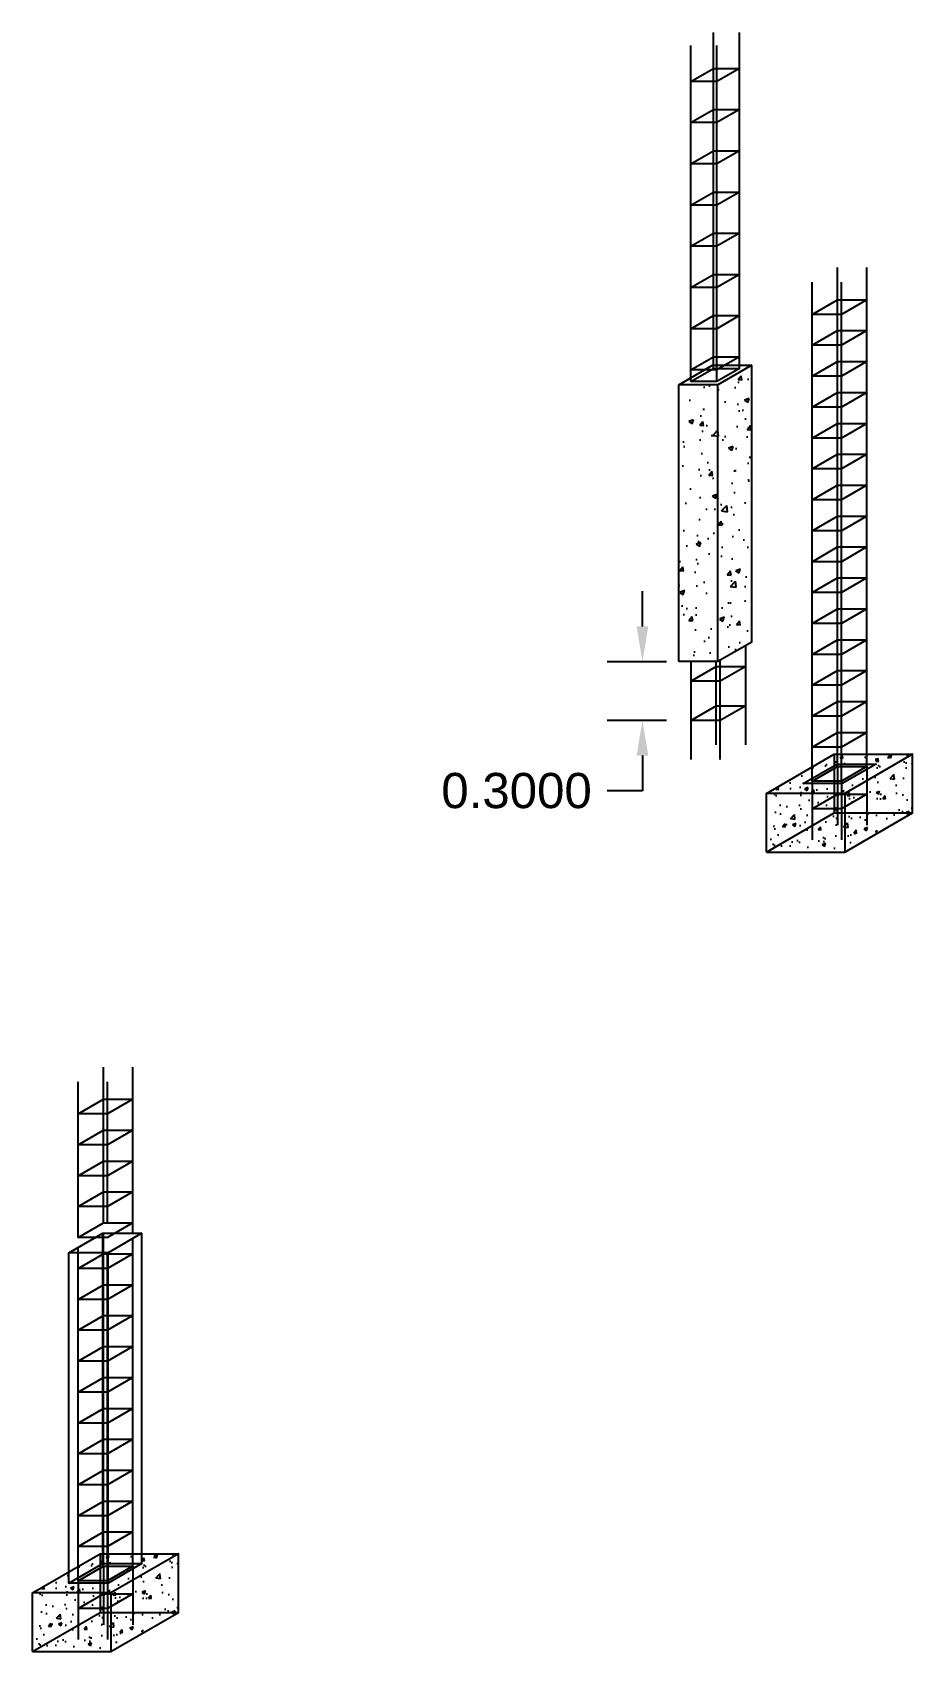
# Model space of a CAD drawing. Header units: millimetres. Extents: x 1309 to 1714, y 898 to 1242.
# Drawn here: x 1505.76 to 1510.26, y 1173.51 to 1181.79 of the extents above; entities that cross this region are included whole.
import ezdxf
from ezdxf.lldxf.tags import DXFTag

# ---------------------------------------------------------------- set-up
doc = ezdxf.new("R2010")
doc.units = ezdxf.units.MM
doc.styles.get("Standard").update_dxf_attribs({"font": 'arial.ttf'})
tags = doc.linetypes.add('ARRAY BASE$0$CACHE', pattern=[0.24, 0.12, -0.12]).pattern_tags.tags
tags[6:7] = [DXFTag(74, 4), DXFTag(75, 0), DXFTag(340, '0'), DXFTag(46, 1.0), DXFTag(50, 0.0), DXFTag(44, 0.0), DXFTag(45, 0.0)]
tags[4:5] = [DXFTag(74, 4), DXFTag(75, 0), DXFTag(340, '0'), DXFTag(46, 1.0), DXFTag(50, 0.0), DXFTag(44, 0.0), DXFTag(45, 0.0)]
doc.dimstyles.get("Standard").update_dxf_attribs({"dimtxt": 0.18, "dimasz": 0.18, "dimexe": 0.18, "dimexo": 0.0625, "dimgap": 0.09, "dimtad": 0, "dimtih": 1, "dimtoh": 1, "dimdec": 4, "dimzin": 0, "dimdsep": 46, "dimtxsty": 'Standard', "dimcen": 0.09, "dimadec": 0, "dimazin": 0, "dimtfac": 1, "dimtdec": 4, "dimtofl": 0, "dimtmove": 0, "dimatfit": 3, "dimfxl": 1, "dimtolj": 1, "dimtzin": 0, "dimarcsym": 0})

# ---------------------------------------------------------------- blocks, each defined once
blk = doc.blocks.new('*D204')
at = {"color": 0, "lineweight": -2, "transparency": 16777216}
for p, q in [((1508.8749, 1178.7495), (1508.8749, 1178.9295)), ((1508.9977, 1178.5695), (1508.6949, 1178.5695)), ((1508.9977, 1178.2695), (1508.6949, 1178.2695)), ((1508.8749, 1178.0895), (1508.8749, 1177.9095)), ((1508.8749, 1177.9095), (1508.6949, 1177.9095))]:
    blk.add_line(p, q, dxfattribs=at)
at = {"color": 0, "transparency": 16777216}
for points in [[(1508.8449, 1178.7495), (1508.9049, 1178.7495), (1508.8749, 1178.5695)], [(1508.8449, 1178.0895), (1508.9049, 1178.0895), (1508.8749, 1178.2695)]]:
    blk.add_solid(points, dxfattribs=at)
at = {"layer": 'Defpoints', "color": 0, "transparency": 16777216}
for p in [(1509.0602, 1178.5695), (1508.8749, 1178.2695), (1509.0602, 1178.2695)]:
    blk.add_point(p, dxfattribs=at)
at = {"color": 0, "transparency": 16777216, "insert": (1508.2316, 1177.9095), "char_height": 0.18, "attachment_point": 5}
blk.add_mtext('\\A1;0.3000', dxfattribs=at)

msp = doc.modelspace()

# ---------------------------------------------------------------- hatches: boundary and pattern name
h = msp.add_hatch()
h.set_pattern_fill('AR-CONC', color=256, scale=0.001333)
h.set_pattern_definition([(50, (-449.19006, -614.33836), (0.242912891, -0.021252114), [0.0254, -0.2794]), (355, (-449.19006, -614.33836), (-0.046991228, 0.25474246), [0.02032, -0.223520778]), (100.451445, (-449.16981, -614.34013), (0.195921662, 0.233490335), [0.021586678, -0.23745366]), (46.1842, (-449.19006, -614.27063), (0.36143872, -0.056056437), [0.0381, -0.4191]), (96.635558, (-449.15994, -614.2753), (0.316538845, 0.3299015), [0.03238003, -0.35618081]), (351.184151, (-449.19006, -614.27063), (0.316538845, 0.3299015), [0.030479956, -0.33527964]), (21, (-449.1562, -614.28756), (0.202152521, -0.136353597), [0.0254, -0.2794]), (326, (-449.1562, -614.28756), (0.082402704, 0.245583954), [0.02032, -0.22352]), (71.451445, (-449.13934, -614.29893), (0.284555225, 0.109230358), [0.021586678, -0.23745325]), (37.5, (-449.19006, -614.33836), (0.0041181377, 0.1127400515), [0, -0.220810666, 0, -0.226906666, 0, -0.224366666]), (7.5, (-449.19006, -614.33836), (0.089092883, 0.1335740994), [0, -0.1293706663, 0, -0.215730666, 0, -0.085513333]), (327.5, (-449.26558, -614.33836), (0.1807874598, -0.0076383253), [0, -0.0846666665, 0, -0.264159999, 0, -0.350519999]), (317.5, (-449.29945, -614.33836), (0.197505575, 0.033901988), [0, -0.110066666, 0, -0.175429333, 0, -0.248919999])])
h.paths.add_polyline_path([(1509.06022, 1178.56952), (1509.26022, 1178.56952), (1509.26022, 1179.98479), (1509.06022, 1179.98479)])
h.paths.add_polyline_path([(1509.26022, 1178.56952), (1509.43342, 1178.66952), (1509.43342, 1180.08479), (1509.26022, 1179.98479)])
h = msp.add_hatch()
h.set_pattern_fill('AR-CONC', color=256, scale=0.001)
h.paths.add_polyline_path([(1509.90881, 1177.79615), (1509.85522, 1177.79615), (1509.50881, 1177.59615), (1509.90881, 1177.59615)])
h.paths.add_polyline_path([(1509.74206, 1177.89615), (1509.50881, 1177.89615), (1509.50881, 1177.59615), (1509.74206, 1177.73081)])
h.paths.add_polyline_path([(1509.74206, 1177.94615), (1509.69541, 1177.94615), (1509.74206, 1177.97308), (1509.74206, 1178.03081), (1509.50881, 1177.89615), (1509.74206, 1177.89615)])
h.paths.add_polyline_path([(1510.25522, 1177.79615), (1509.90881, 1177.79615), (1509.90881, 1177.59615)])
h.paths.add_polyline_path([(1510.25522, 1178.09615), (1510.02196, 1177.96148), (1510.02196, 1177.79615), (1510.25522, 1177.79615)])
h.paths.add_polyline_path([(1510.02196, 1177.89165), (1509.90881, 1177.82631), (1509.90881, 1177.79615), (1510.02196, 1177.79615)])
h.paths.add_polyline_path([(1510.02196, 1177.96148), (1509.90881, 1177.89615), (1509.90881, 1177.89165), (1510.02196, 1177.89165)])
h.paths.add_polyline_path([(1510.02196, 1177.89165), (1509.90881, 1177.89165), (1509.90881, 1177.82631)], flags=17)
h.paths.add_polyline_path([(1509.85522, 1177.88198), (1509.85522, 1177.89615), (1509.74206, 1177.89615), (1509.74206, 1177.81665)])
h.paths.add_polyline_path([(1509.85522, 1177.88198), (1509.74206, 1177.81665), (1509.85522, 1177.81665)], flags=17)
h.paths.add_polyline_path([(1509.87196, 1177.89165), (1509.85522, 1177.88198), (1509.85522, 1177.81665), (1509.87196, 1177.81665)])
h.paths.add_polyline_path([(1509.89206, 1177.89165), (1509.87196, 1177.89165), (1509.87196, 1177.81665), (1509.89206, 1177.81665)])
h.paths.add_polyline_path([(1509.90881, 1177.89165), (1509.89206, 1177.89165), (1509.89206, 1177.81665), (1509.90881, 1177.82631)])
h.paths.add_polyline_path([(1509.89206, 1177.81665), (1509.87196, 1177.81665), (1509.87196, 1177.79615), (1509.89206, 1177.79615)])
h.paths.add_polyline_path([(1509.90881, 1177.82631), (1509.89206, 1177.81665), (1509.89206, 1177.79615), (1509.90881, 1177.79615)])
h.paths.add_polyline_path([(1509.87196, 1177.81665), (1509.85522, 1177.81665), (1509.85522, 1177.79615), (1509.87196, 1177.79615)])
h.paths.add_polyline_path([(1509.85522, 1177.81665), (1509.74206, 1177.81665), (1509.74206, 1177.73081), (1509.85522, 1177.79615)])
h.paths.add_polyline_path([(1509.85522, 1177.94615), (1509.74206, 1177.94615), (1509.74206, 1177.89615), (1509.85522, 1177.89615)])
h.paths.add_polyline_path([(1509.85522, 1178.03841), (1509.85522, 1178.09615), (1509.74206, 1178.03081), (1509.74206, 1177.97308)])
h.paths.add_polyline_path([(1509.87196, 1178.09615), (1509.85522, 1178.09615), (1509.85522, 1178.03841), (1509.86861, 1178.04615), (1509.87196, 1178.04615)])
h.paths.add_polyline_path([(1509.89206, 1178.09615), (1509.87196, 1178.09615), (1509.87196, 1178.04615), (1509.89206, 1178.04615)])
h.paths.add_polyline_path([(1510.02196, 1178.09615), (1509.89206, 1178.09615), (1509.89206, 1178.04615), (1510.02196, 1178.04615)])
h.paths.add_polyline_path([(1510.25522, 1178.09615), (1510.02196, 1178.09615), (1510.02196, 1178.04615), (1510.06861, 1178.04615), (1510.02196, 1178.01921), (1510.02196, 1177.96148)], flags=17)
h.paths.add_polyline_path([(1510.02196, 1177.96148), (1510.02196, 1178.01921), (1509.89541, 1177.94615), (1509.89206, 1177.94615), (1509.89206, 1177.89615), (1509.90881, 1177.89615)])
h.paths.add_polyline_path([(1509.89206, 1177.94615), (1509.87196, 1177.94615), (1509.87196, 1177.89615), (1509.89206, 1177.89615)])
h.paths.add_polyline_path([(1509.87196, 1177.94615), (1509.85522, 1177.94615), (1509.85522, 1177.89615), (1509.87196, 1177.89615)])
h.paths.add_polyline_path([(1509.87196, 1177.89165), (1509.87196, 1177.89615), (1509.85522, 1177.89615), (1509.85522, 1177.88198)])
h.paths.add_polyline_path([(1509.89206, 1177.89615), (1509.87196, 1177.89615), (1509.87196, 1177.89165), (1509.89206, 1177.89165)])
h.paths.add_polyline_path([(1509.90881, 1177.89615), (1509.89206, 1177.89615), (1509.89206, 1177.89165), (1509.90881, 1177.89165)])
h = msp.add_hatch()
h.set_pattern_fill('AR-CONC', color=256, scale=0.001)
h.set_pattern_definition([(50, (-3.75113, -4.0869), (0.182184669, -0.015939086), [0.01905, -0.20955]), (355, (-3.75113, -4.0869), (-0.035243421, 0.191056845), [0.01524, -0.167640584]), (100.451445, (-3.73595, -4.08823), (0.146941247, 0.175117752), [0.016190009, -0.178090245]), (46.1842, (-3.75113, -4.0361), (0.27107904, -0.042042328), [0.028575, -0.314325]), (96.635558, (-3.72854, -4.0396), (0.237404134, 0.247426125), [0.024285023, -0.26713561]), (351.184151, (-3.75113, -4.0361), (0.237404134, 0.247426125), [0.022859967, -0.25145973]), (21, (-3.72573, -4.0488), (0.151614391, -0.102265198), [0.01905, -0.20955]), (326, (-3.72573, -4.0488), (0.061802028, 0.184187966), [0.01524, -0.16764]), (71.451445, (-3.7131, -4.05732), (0.21341642, 0.081922769), [0.016190009, -0.178089938]), (37.5, (-3.75113, -4.0869), (0.0030886033, 0.0845550389), [0, -0.165608, 0, -0.17018, 0, -0.168275]), (7.5, (-3.75113, -4.0869), (0.0668196625, 0.100180575), [0, -0.097028, 0, -0.161798, 0, -0.064135]), (327.5, (-3.807774, -4.0869), (0.1355905952, -0.005728744), [0, -0.0635, 0, -0.19812, 0, -0.26289]), (317.5, (-3.83317, -4.0869), (0.1481291814, 0.025426491), [0, -0.08255, 0, -0.131572, 0, -0.18669])])
h.paths.add_polyline_path([(1506.15767, 1173.70924), (1506.10408, 1173.70924), (1505.75767, 1173.50924), (1506.15767, 1173.50924)])
h.paths.add_polyline_path([(1505.99093, 1173.80924), (1505.75767, 1173.80924), (1505.75767, 1173.50924), (1505.99093, 1173.64391)])
h.paths.add_polyline_path([(1505.99093, 1173.85924), (1505.94428, 1173.85924), (1505.99093, 1173.88618), (1505.99093, 1173.94391), (1505.75767, 1173.80924), (1505.99093, 1173.80924)])
h.paths.add_polyline_path([(1506.50408, 1173.70924), (1506.15767, 1173.70924), (1506.15767, 1173.50924)])
h.paths.add_polyline_path([(1506.50408, 1174.00924), (1506.27083, 1173.87458), (1506.27083, 1173.70924), (1506.50408, 1173.70924)])
h.paths.add_polyline_path([(1506.27083, 1173.80474), (1506.15767, 1173.73941), (1506.15767, 1173.70924), (1506.27083, 1173.70924)])
h.paths.add_polyline_path([(1506.27083, 1173.87458), (1506.15767, 1173.80924), (1506.15767, 1173.80474), (1506.27083, 1173.80474)])
h.paths.add_polyline_path([(1506.27083, 1173.80474), (1506.15767, 1173.80474), (1506.15767, 1173.73941)], flags=17)
h.paths.add_polyline_path([(1506.10408, 1173.79508), (1506.10408, 1173.80924), (1505.99093, 1173.80924), (1505.99093, 1173.72974)])
h.paths.add_polyline_path([(1506.10408, 1173.79508), (1505.99093, 1173.72974), (1506.10408, 1173.72974)], flags=17)
h.paths.add_polyline_path([(1506.12083, 1173.80474), (1506.10408, 1173.79508), (1506.10408, 1173.72974), (1506.12083, 1173.72974)])
h.paths.add_polyline_path([(1506.14093, 1173.80474), (1506.12083, 1173.80474), (1506.12083, 1173.72974), (1506.14093, 1173.72974)])
h.paths.add_polyline_path([(1506.15767, 1173.80474), (1506.14093, 1173.80474), (1506.14093, 1173.72974), (1506.15767, 1173.73941)])
h.paths.add_polyline_path([(1506.14093, 1173.72974), (1506.12083, 1173.72974), (1506.12083, 1173.70924), (1506.14093, 1173.70924)])
h.paths.add_polyline_path([(1506.15767, 1173.73941), (1506.14093, 1173.72974), (1506.14093, 1173.70924), (1506.15767, 1173.70924)])
h.paths.add_polyline_path([(1506.12083, 1173.72974), (1506.10408, 1173.72974), (1506.10408, 1173.70924), (1506.12083, 1173.70924)])
h.paths.add_polyline_path([(1506.10408, 1173.72974), (1505.99093, 1173.72974), (1505.99093, 1173.64391), (1506.10408, 1173.70924)])
h.paths.add_polyline_path([(1506.10408, 1173.85924), (1505.99093, 1173.85924), (1505.99093, 1173.80924), (1506.10408, 1173.80924)])
h.paths.add_polyline_path([(1506.10408, 1173.95151), (1506.10408, 1174.00924), (1505.99093, 1173.94391), (1505.99093, 1173.88618)])
h.paths.add_polyline_path([(1506.12083, 1174.00924), (1506.10408, 1174.00924), (1506.10408, 1173.95151), (1506.11748, 1173.95924), (1506.12083, 1173.95924)])
h.paths.add_polyline_path([(1506.14093, 1174.00924), (1506.12083, 1174.00924), (1506.12083, 1173.95924), (1506.14093, 1173.95924)])
h.paths.add_polyline_path([(1506.27083, 1174.00924), (1506.14093, 1174.00924), (1506.14093, 1173.95924), (1506.27083, 1173.95924)])
h.paths.add_polyline_path([(1506.50408, 1174.00924), (1506.27083, 1174.00924), (1506.27083, 1173.95924), (1506.31748, 1173.95924), (1506.27083, 1173.93231), (1506.27083, 1173.87458)], flags=17)
h.paths.add_polyline_path([(1506.27083, 1173.87458), (1506.27083, 1173.93231), (1506.14428, 1173.85924), (1506.14093, 1173.85924), (1506.14093, 1173.80924), (1506.15767, 1173.80924)])
h.paths.add_polyline_path([(1506.14093, 1173.85924), (1506.12083, 1173.85924), (1506.12083, 1173.80924), (1506.14093, 1173.80924)])
h.paths.add_polyline_path([(1506.12083, 1173.85924), (1506.10408, 1173.85924), (1506.10408, 1173.80924), (1506.12083, 1173.80924)])
h.paths.add_polyline_path([(1506.12083, 1173.80474), (1506.12083, 1173.80924), (1506.10408, 1173.80924), (1506.10408, 1173.79508)])
h.paths.add_polyline_path([(1506.14093, 1173.80924), (1506.12083, 1173.80924), (1506.12083, 1173.80474), (1506.14093, 1173.80474)])
h.paths.add_polyline_path([(1506.15767, 1173.80924), (1506.14093, 1173.80924), (1506.14093, 1173.80474), (1506.15767, 1173.80474)])

# ---------------------------------------------------------------- linework, layer by layer
for p, q in [((1509.23789, 1180.06812), (1509.23789, 1181.78618)), ((1509.37122, 1180.06812), (1509.37122, 1181.78618)), ((1509.12242, 1180.00146), (1509.12242, 1181.71952)), ((1509.25575, 1180.00146), (1509.25575, 1181.71952)), ((1509.87196, 1178.03365), (1509.87196, 1180.58365)), ((1510.02196, 1178.03365), (1510.02196, 1180.58365)), ((1509.74206, 1177.95865), (1509.74206, 1180.50865)), ((1509.89206, 1177.95865), (1509.89206, 1180.50865)), ((1509.06022, 1179.98479), (1509.23342, 1180.08479)), ((1509.23342, 1180.08479), (1509.43342, 1180.08479)), ((1509.43342, 1180.08479), (1509.26022, 1179.98479)), ((1509.43342, 1178.66952), (1509.43342, 1180.08479)), ((1509.06022, 1178.56952), (1509.06022, 1179.98479)), ((1509.26022, 1179.98479), (1509.06022, 1179.98479)), ((1509.26022, 1178.56952), (1509.26022, 1179.98479)), ((1509.43342, 1178.66952), (1509.26022, 1178.56952)), ((1509.40232, 1178.14452), (1509.40232, 1178.65156)), ((1509.26022, 1178.56952), (1509.06022, 1178.56952)), ((1509.12242, 1178.56952), (1509.12242, 1178.06952)), ((1509.25232, 1178.14452), (1509.25232, 1178.56952)), ((1509.27242, 1178.06952), (1509.27242, 1178.57656)), ((1509.50881, 1177.59615), (1509.50881, 1177.89615)), ((1509.90881, 1177.89615), (1509.90881, 1177.59615)), ((1506.12083, 1175.70074), (1506.12083, 1176.49674)), ((1506.27083, 1175.64792), (1506.27083, 1176.49674)), ((1505.99093, 1175.62574), (1505.99093, 1176.42174)), ((1506.14093, 1175.70074), (1506.14093, 1176.42174)), ((1506.11748, 1173.95924), (1506.11748, 1175.64792)), ((1506.31748, 1173.95924), (1506.31748, 1175.64792)), ((1505.94428, 1173.85924), (1505.94428, 1175.54792)), ((1506.14428, 1173.85924), (1506.14428, 1175.54792)), ((1505.75767, 1173.50924), (1505.75767, 1173.80924)), ((1506.15767, 1173.80924), (1506.15767, 1173.50924))]:
    msp.add_line(p, q)
at = {"linetype": 'ARRAY BASE$0$CACHE'}
for p, q in [((1509.85522, 1178.09615), (1509.85522, 1177.79615)), ((1509.87196, 1178.03365), (1509.87196, 1177.73365)), ((1510.02196, 1178.03365), (1510.02196, 1177.73365)), ((1509.74206, 1177.95865), (1509.74206, 1177.65865)), ((1509.89206, 1177.95865), (1509.89206, 1177.65865)), ((1509.50881, 1177.59615), (1509.85522, 1177.79615)), ((1509.85522, 1177.79615), (1510.25522, 1177.79615)), ((1505.99093, 1173.87174), (1505.99093, 1175.57485)), ((1506.12083, 1173.94674), (1506.12083, 1175.64792)), ((1506.27083, 1173.94674), (1506.27083, 1175.62098)), ((1506.14093, 1173.87174), (1506.14093, 1175.54792)), ((1506.10408, 1174.00924), (1506.10408, 1173.70924)), ((1506.12083, 1173.94674), (1506.12083, 1173.64674)), ((1506.27083, 1173.94674), (1506.27083, 1173.64674)), ((1505.99093, 1173.87174), (1505.99093, 1173.57174)), ((1506.14093, 1173.87174), (1506.14093, 1173.57174)), ((1505.75767, 1173.50924), (1506.10408, 1173.70924)), ((1506.10408, 1173.70924), (1506.50408, 1173.70924))]:
    msp.add_line(p, q, dxfattribs=at)
for points in [[(1509.12242, 1181.53552), (1509.23789, 1181.60218), (1509.37122, 1181.60218), (1509.25575, 1181.53552), (1509.18908, 1181.53552)], [(1509.12242, 1181.32485), (1509.23789, 1181.39152), (1509.37122, 1181.39152), (1509.25575, 1181.32485), (1509.18908, 1181.32485)], [(1509.12242, 1181.11418), (1509.23789, 1181.18085), (1509.37122, 1181.18085), (1509.25575, 1181.11418), (1509.18908, 1181.11418)], [(1509.12242, 1180.90352), (1509.23789, 1180.97018), (1509.37122, 1180.97018), (1509.25575, 1180.90352), (1509.18908, 1180.90352)], [(1509.12242, 1180.69285), (1509.23789, 1180.75952), (1509.37122, 1180.75952), (1509.25575, 1180.69285), (1509.18908, 1180.69285)], [(1509.12242, 1180.48218), (1509.23789, 1180.54885), (1509.37122, 1180.54885), (1509.25575, 1180.48218), (1509.18908, 1180.48218)], [(1510.02196, 1180.41965), (1509.89206, 1180.34465), (1509.74206, 1180.34465), (1509.87196, 1180.41965)], [(1510.02196, 1180.41965), (1509.89206, 1180.34465), (1509.74206, 1180.34465), (1509.87196, 1180.41965)], [(1509.12242, 1180.27152), (1509.23789, 1180.33818), (1509.37122, 1180.33818), (1509.25575, 1180.27152), (1509.18908, 1180.27152)], [(1510.02196, 1180.26165), (1509.89206, 1180.18665), (1509.74206, 1180.18665), (1509.87196, 1180.26165)], [(1509.12242, 1180.06085), (1509.23789, 1180.12752), (1509.37122, 1180.12752), (1509.25575, 1180.06085), (1509.18908, 1180.06085)], [(1509.12242, 1180.00146), (1509.23789, 1180.06812), (1509.37122, 1180.06812), (1509.25575, 1180.00146), (1509.18908, 1180.00146)], [(1510.02196, 1180.10365), (1509.89206, 1180.02865), (1509.74206, 1180.02865), (1509.87196, 1180.10365)], [(1510.02196, 1180.10365), (1509.89206, 1180.02865), (1509.74206, 1180.02865), (1509.87196, 1180.10365)], [(1510.02196, 1179.94565), (1509.89206, 1179.87065), (1509.74206, 1179.87065), (1509.87196, 1179.94565)], [(1510.02196, 1179.78765), (1509.89206, 1179.71265), (1509.74206, 1179.71265), (1509.87196, 1179.78765)], [(1510.02196, 1179.78765), (1509.89206, 1179.71265), (1509.74206, 1179.71265), (1509.87196, 1179.78765)], [(1510.02196, 1179.62965), (1509.89206, 1179.55465), (1509.74206, 1179.55465), (1509.87196, 1179.62965)], [(1510.02196, 1179.47165), (1509.89206, 1179.39665), (1509.74206, 1179.39665), (1509.87196, 1179.47165)], [(1510.02196, 1179.31365), (1509.89206, 1179.23865), (1509.74206, 1179.23865), (1509.87196, 1179.31365)], [(1510.02196, 1179.15565), (1509.89206, 1179.08065), (1509.74206, 1179.08065), (1509.87196, 1179.15565)], [(1510.02196, 1178.99765), (1509.89206, 1178.92265), (1509.74206, 1178.92265), (1509.87196, 1178.99765)], [(1510.02196, 1178.83965), (1509.89206, 1178.76465), (1509.74206, 1178.76465), (1509.87196, 1178.83965)], [(1510.02196, 1178.68165), (1509.89206, 1178.60665), (1509.74206, 1178.60665), (1509.87196, 1178.68165)], [(1509.40232, 1178.54452), (1509.27242, 1178.46952), (1509.12242, 1178.46952), (1509.25232, 1178.54452)], [(1510.02196, 1178.52365), (1509.89206, 1178.44865), (1509.74206, 1178.44865), (1509.87196, 1178.52365)], [(1509.40232, 1178.34452), (1509.27242, 1178.26952), (1509.12242, 1178.26952), (1509.25232, 1178.34452)], [(1510.02196, 1178.36565), (1509.89206, 1178.29065), (1509.74206, 1178.29065), (1509.87196, 1178.36565)], [(1510.02196, 1178.20765), (1509.89206, 1178.13265), (1509.74206, 1178.13265), (1509.87196, 1178.20765)], [(1509.90881, 1177.89615), (1509.50881, 1177.89615), (1509.85522, 1178.09615), (1510.25522, 1178.09615)], [(1509.86861, 1178.04615), (1510.06861, 1178.04615), (1509.89541, 1177.94615), (1509.69541, 1177.94615)], [(1510.02196, 1178.03365), (1509.89206, 1177.95865), (1509.74206, 1177.95865), (1509.87196, 1178.03365)], [(1506.27083, 1176.33274), (1506.14093, 1176.25774), (1505.99093, 1176.25774), (1506.12083, 1176.33274)], [(1506.27083, 1176.33274), (1506.14093, 1176.25774), (1505.99093, 1176.25774), (1506.12083, 1176.33274)], [(1506.27083, 1176.17474), (1506.14093, 1176.09974), (1505.99093, 1176.09974), (1506.12083, 1176.17474)], [(1506.27083, 1176.01674), (1506.14093, 1175.94174), (1505.99093, 1175.94174), (1506.12083, 1176.01674)], [(1506.27083, 1176.01674), (1506.14093, 1175.94174), (1505.99093, 1175.94174), (1506.12083, 1176.01674)], [(1506.27083, 1175.85874), (1506.14093, 1175.78374), (1505.99093, 1175.78374), (1506.12083, 1175.85874)], [(1506.27083, 1175.70074), (1506.14093, 1175.62574), (1505.99093, 1175.62574), (1506.12083, 1175.70074)], [(1506.27083, 1175.70074), (1506.14093, 1175.62574), (1505.99093, 1175.62574), (1506.12083, 1175.70074)], [(1506.31748, 1175.64792), (1506.14428, 1175.54792), (1505.94428, 1175.54792), (1506.11748, 1175.64792)], [(1506.27083, 1175.54274), (1506.14093, 1175.46774), (1505.99093, 1175.46774), (1506.12083, 1175.54274)], [(1506.27083, 1175.38474), (1506.14093, 1175.30974), (1505.99093, 1175.30974), (1506.12083, 1175.38474)], [(1506.27083, 1175.22674), (1506.14093, 1175.15174), (1505.99093, 1175.15174), (1506.12083, 1175.22674)], [(1506.27083, 1175.06874), (1506.14093, 1174.99374), (1505.99093, 1174.99374), (1506.12083, 1175.06874)], [(1506.27083, 1174.91074), (1506.14093, 1174.83574), (1505.99093, 1174.83574), (1506.12083, 1174.91074)], [(1506.27083, 1174.75274), (1506.14093, 1174.67774), (1505.99093, 1174.67774), (1506.12083, 1174.75274)], [(1506.27083, 1174.59474), (1506.14093, 1174.51974), (1505.99093, 1174.51974), (1506.12083, 1174.59474)], [(1506.27083, 1174.43674), (1506.14093, 1174.36174), (1505.99093, 1174.36174), (1506.12083, 1174.43674)], [(1506.27083, 1174.27874), (1506.14093, 1174.20374), (1505.99093, 1174.20374), (1506.12083, 1174.27874)], [(1506.27083, 1174.12074), (1506.14093, 1174.04574), (1505.99093, 1174.04574), (1506.12083, 1174.12074)], [(1506.15767, 1173.80924), (1505.75767, 1173.80924), (1506.10408, 1174.00924), (1506.50408, 1174.00924)], [(1506.11748, 1173.95924), (1506.31748, 1173.95924), (1506.14428, 1173.85924), (1505.94428, 1173.85924)], [(1506.27083, 1173.94674), (1506.14093, 1173.87174), (1505.99093, 1173.87174), (1506.12083, 1173.94674)]]:
    msp.add_lwpolyline(points, close=True)
for points in [[(1509.50881, 1177.59615), (1509.90881, 1177.59615), (1510.25522, 1177.79615), (1510.25522, 1178.09615)], [(1505.75767, 1173.50924), (1506.15767, 1173.50924), (1506.50408, 1173.70924), (1506.50408, 1174.00924)]]:
    msp.add_lwpolyline(points)
for points in [[(1510.02196, 1177.89165), (1509.89206, 1177.81665), (1509.74206, 1177.81665), (1509.87196, 1177.89165)], [(1506.27083, 1173.80474), (1506.14093, 1173.72974), (1505.99093, 1173.72974), (1506.12083, 1173.80474)]]:
    msp.add_lwpolyline(points, close=True, dxfattribs=at)

# ---------------------------------------------------------------- dimensions: what is measured, and where the dimension line sits
dim = msp.add_aligned_dim(p1=(1509.06022, 1178.56952), p2=(1509.06022, 1178.26952), distance=-0.18529, dimstyle='Standard')
dim.commit()
dim.dimension.update_dxf_attribs({"geometry": '*D204', "text_midpoint": (1508.2316, 1177.90952)})

doc.saveas('drawing.dxf')
